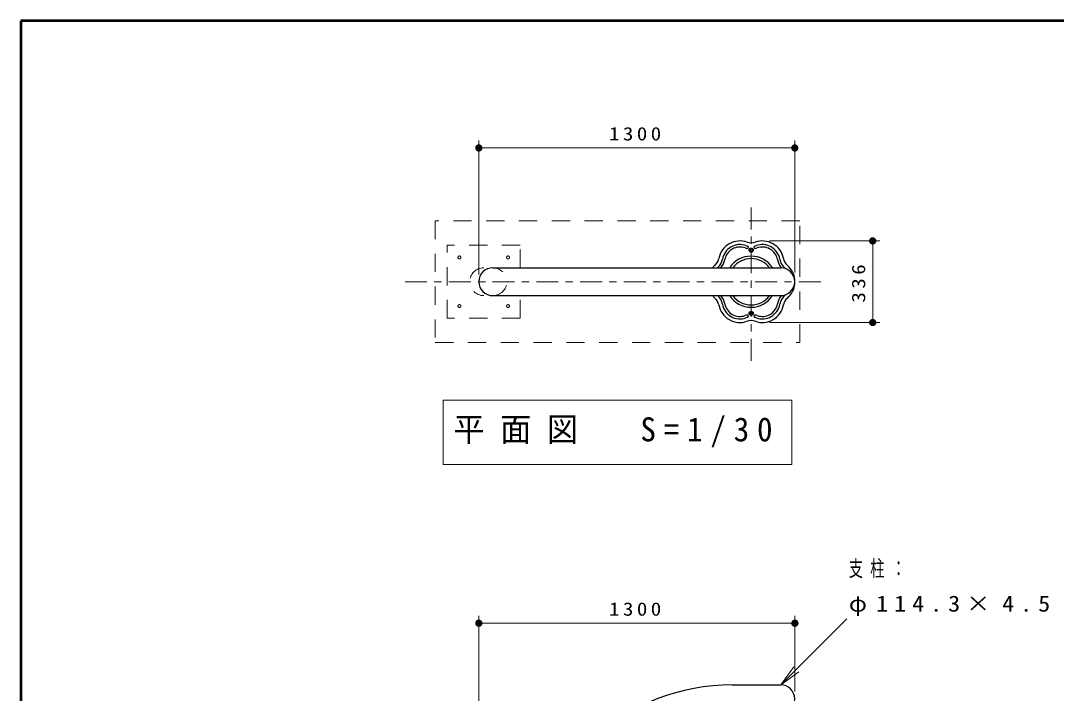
# Model space of a CAD drawing. Units: millimetres on the paper, scale 1:30. Extents: x -385 to 0, y 0 to 267.
# Drawn here: x -385 to -243, y 174.8 to 267 of the extents above; entities that cross this region are included whole.
import ezdxf

# ---------------------------------------------------------------- set-up
doc = ezdxf.new("R2010")
doc.units = ezdxf.units.MM
doc.linetypes.add('USER1', pattern=[4.5, 2.5, -2])
doc.linetypes.add('USER2', pattern=[6, 3, -1, 1, -1])
doc.layers.add('1_30', color=7, linetype='Continuous', lineweight=25)
doc.layers.add('NAKAMURA図枠', color=7, linetype='Continuous', lineweight=13)
doc.styles.add('ＭＳ ゴシック', font='')
doc.styles.get('ＭＳ ゴシック').set_extended_font_data('MS Gothic')

# ---------------------------------------------------------------- blocks, each defined once
blk = doc.blocks.new('filled_dot')
at = {"color": 0, "linetype": 'Continuous', "lineweight": -2, "const_width": 1.25}
blk.add_lwpolyline([(-0.625, 0, 1), (0.625, 0, 1)], format="xyb", close=True, dxfattribs=at)
blk = doc.blocks.new('open_arrow')
at = {"color": 0, "linetype": 'Continuous', "lineweight": -2}
blk.add_lwpolyline([(7.5, 1.25), (0, 0), (7.5, -1.25)], dxfattribs=at)

msp = doc.modelspace()

# ---------------------------------------------------------------- linework, layer by layer
at = {"layer": '1_30', "lineweight": 13}
for p, q in [((-322.184, 232.227), (-322.184, 250.561)), ((-278.855, 232.494), (-278.855, 250.561)), ((-322.184, 249.561), (-278.855, 249.561)), ((-282.318, 236.819), (-267.175, 236.819)), ((-268.175, 236.819), (-268.175, 225.636)), ((-282.318, 225.636), (-267.175, 225.636)), ((-327.075, 214.991), (-327.075, 206.191)), ((-279.275, 214.991), (-327.075, 214.991)), ((-279.275, 206.191), (-279.275, 214.991)), ((-327.075, 206.191), (-279.275, 206.191)), ((-322.184, 103.403), (-322.184, 185.422)), ((-280.774, 175.975), (-271.737, 185.012)), ((-278.842, 175.07), (-278.842, 185.422)), ((-322.184, 184.422), (-278.842, 184.422))]:
    msp.add_line(p, q, dxfattribs=at)
at = {"layer": '1_30', "linetype": 'USER2', "lineweight": 13}
for p, q in [((-284.842, 220.407), (-284.842, 242.048)), ((-332.29, 231.227), (-274.916, 231.227))]:
    msp.add_line(p, q, dxfattribs=at)
at = {"layer": '1_30', "linetype": 'USER1', "lineweight": 13}
for p, q in [((-278.175, 239.561), (-328.175, 239.561)), ((-328.175, 239.561), (-328.175, 222.894)), ((-278.175, 222.894), (-278.175, 239.561)), ((-328.175, 222.894), (-278.175, 222.894))]:
    msp.add_line(p, q, dxfattribs=at)
at = {"layer": '1_30', "color": 70, "linetype": 'USER1', "lineweight": 13}
for p, q in [((-326.508, 226.227), (-326.508, 236.227)), ((-316.508, 236.227), (-326.508, 236.227)), ((-316.508, 233.132), (-316.508, 236.227)), ((-316.508, 226.227), (-316.508, 229.322)), ((-316.508, 226.227), (-326.508, 226.227))]:
    msp.add_line(p, q, dxfattribs=at)
at = {"layer": '1_30', "color": 70}
for p, q in [((-320.262, 233.132), (-280.774, 233.132)), ((-320.262, 229.322), (-280.774, 229.322)), ((-287.441, 175.975), (-280.774, 175.975))]:
    msp.add_line(p, q, dxfattribs=at)
at = {"layer": '1_30', "color": 2}
for centre in [(-284.842, 235.561), (-284.842, 226.894)]:
    msp.add_circle(centre, 0.283, dxfattribs=at)
at = {"layer": '1_30', "linetype": 'USER1', "lineweight": 13}
for centre in [(-324.842, 234.561), (-318.175, 234.561), (-324.842, 227.894), (-318.175, 227.894)]:
    msp.add_circle(centre, 0.2, dxfattribs=at)
at = {"layer": '1_30', "color": 2, "linetype": 'USER1'}
for centre in [(-284.842, 235.561), (-284.842, 226.894)]:
    msp.add_circle(centre, 0.158, dxfattribs=at)
at = {"layer": '1_30', "color": 2}
for centre, radius, start, end in [((-286.365, 233.866), 2.953, 70.74415, 169.25585), ((-286.365, 233.866), 2.453, 70.74415, 169.25585), ((-286.365, 233.866), 2.12, 70.74415, 169.25585), ((-284.842, 238.227), 2.5, 250.74415, 256.78702), ((-284.842, 238.227), 2.167, 250.74415, 256.78702), ((-285.375, 235.956), 0.167, 256.78702, 76.78702), ((-284.842, 238.227), 1.667, 250.74415, 289.25585), ((-284.308, 235.956), 0.167, 103.21298, 283.21298), ((-284.842, 238.227), 2.167, 283.21298, 289.25585), ((-283.318, 233.866), 2.953, 10.74415, 109.25585), ((-284.842, 238.227), 2.5, 283.21298, 289.25585), ((-283.318, 233.866), 2.453, 10.74415, 109.25585), ((-283.318, 233.866), 2.12, 10.74415, 109.25585), ((-290.904, 234.727), 1.667, 310.74415, 349.25585), ((-290.904, 234.727), 2.167, 312.59519, 349.25585), ((-284.842, 231.227), 3.5, 32.97586, 147.02414), ((-284.842, 231.227), 3.167, 36.98307, 143.01693), ((-278.78, 234.727), 2.167, 190.74415, 229.25585), ((-278.78, 234.727), 1.667, 190.74415, 229.25585), ((-287.889, 231.227), 2.953, 130.74415, 139.82621), ((-290.904, 234.727), 2.5, 320.35715, 349.25585), ((-278.78, 234.727), 2.5, 190.74415, 219.68195), ((-281.795, 231.227), 2.453, 46.7619, 49.25585), ((-281.795, 231.227), 2.953, 5.49193, 49.25585), ((-279.021, 231.494), 0.167, 329.25349, 5.49193), ((-281.795, 231.227), 2.953, 310.74415, 354.50808), ((-279.021, 230.961), 0.167, 354.50808, 30.74651), ((-287.889, 231.227), 2.953, 220.17379, 229.25585), ((-290.904, 227.727), 1.667, 10.74415, 49.25585), ((-290.904, 227.727), 2.167, 10.74415, 47.40481), ((-290.904, 227.727), 2.5, 10.74415, 39.64285), ((-284.842, 231.227), 3.5, 212.97586, 327.02414), ((-284.842, 231.227), 3.167, 216.98307, 323.01693), ((-278.78, 227.727), 2.5, 140.31805, 169.25585), ((-278.78, 227.727), 2.167, 130.74415, 169.25585), ((-278.78, 227.727), 1.667, 130.74415, 169.25585), ((-281.795, 231.227), 2.453, 310.74415, 313.2381), ((-286.365, 228.589), 2.953, 190.74415, 289.25585), ((-286.365, 228.589), 2.453, 190.74415, 289.25585), ((-286.365, 228.589), 2.12, 190.74415, 289.25585), ((-283.318, 228.589), 2.953, 250.74415, 349.25585), ((-283.318, 228.589), 2.453, 250.74415, 349.25585), ((-283.318, 228.589), 2.12, 250.74415, 349.25585), ((-284.842, 224.227), 2.5, 103.21298, 109.25585), ((-284.842, 224.227), 2.167, 103.21298, 109.25585), ((-285.375, 226.499), 0.167, 283.21298, 103.21298), ((-284.842, 224.227), 1.667, 70.74415, 109.25585), ((-284.308, 226.499), 0.167, 76.78702, 256.78702), ((-284.842, 224.227), 2.167, 70.74415, 76.78702), ((-284.842, 224.227), 2.5, 70.74415, 76.78702)]:
    msp.add_arc(centre, radius, start, end, dxfattribs=at)
at = {"layer": '1_30', "color": 70}
for centre, radius, start, end in [((-280.774, 231.227), 1.905, 270, 90), ((-287.441, 147.403), 28.572, 90, 172.5), ((-280.774, 174.07), 1.905, 270, 90)]:
    msp.add_arc(centre, radius, start, end, dxfattribs=at)
at = {"layer": '1_30', "color": 70, "linetype": 'USER1', "lineweight": 13}
for centre, major_axis in [((-321.508, 231.227), (-1.921, 0)), ((-320.262, 231.227), (1.921, 0))]:
    msp.add_ellipse(centre, major_axis=major_axis, ratio=0.991445, start_param=4.712389, end_param=7.8539816, dxfattribs=at)
at = {"layer": '1_30', "color": 70}
msp.add_ellipse((-320.262, 231.227), major_axis=(-1.921, 0), ratio=0.991445, start_param=4.712389, end_param=7.8539816, dxfattribs=at)
at = {"layer": 'NAKAMURA図枠', "lineweight": 50}
for p, q in [((-385, 267), (-385, 0)), ((0, 267), (-385, 267))]:
    msp.add_line(p, q, dxfattribs=at)

# ---------------------------------------------------------------- block references
at = {"layer": '1_30', "lineweight": 13, "xscale": 0.4, "yscale": 0.4}
for p in [(-322.184, 249.561), (-322.184, 184.422)]:
    msp.add_blockref('filled_dot', p, dxfattribs=at)
for name, p, rotation in [('filled_dot', (-278.855, 249.561), 180), ('filled_dot', (-268.175, 236.819), 270), ('filled_dot', (-268.175, 225.636), 90), ('filled_dot', (-278.842, 184.422), 180), ('open_arrow', (-280.774, 175.975), 45)]:
    msp.add_blockref(name, p, dxfattribs=dict(at, rotation=rotation))

# ---------------------------------------------------------------- texts
at = {"layer": '1_30', "style": 'ＭＳ ゴシック'}
for s, insert, char_height, attachment_point in [('\\T1.33;\\W1.15;1300', (-300.519, 250.561), 1.833, 8), ('\\T1.5;\\W0.95;平面図\u3000S=1/30', (-325.675, 210.591), 3.299, 4), ('\\T1.5;\\W0.65;支柱：', (-271.448, 191.812), 2.199, 4), ('\\T1.5;\\W1.1;φ114.3×4.5', (-271.448, 186.812), 2.199, 4), ('\\T1.33;\\W1.15;1300', (-300.513, 185.422), 1.833, 8)]:
    msp.add_mtext(s, dxfattribs=dict(at, insert=insert, char_height=char_height, attachment_point=attachment_point))
at = {"layer": '1_30', "insert": (-269.175, 231.227), "char_height": 1.833, "attachment_point": 8, "rotation": 90, "style": 'ＭＳ ゴシック'}
msp.add_mtext('\\T1.33;\\W1.15;336', dxfattribs=at)

doc.saveas('drawing.dxf')
